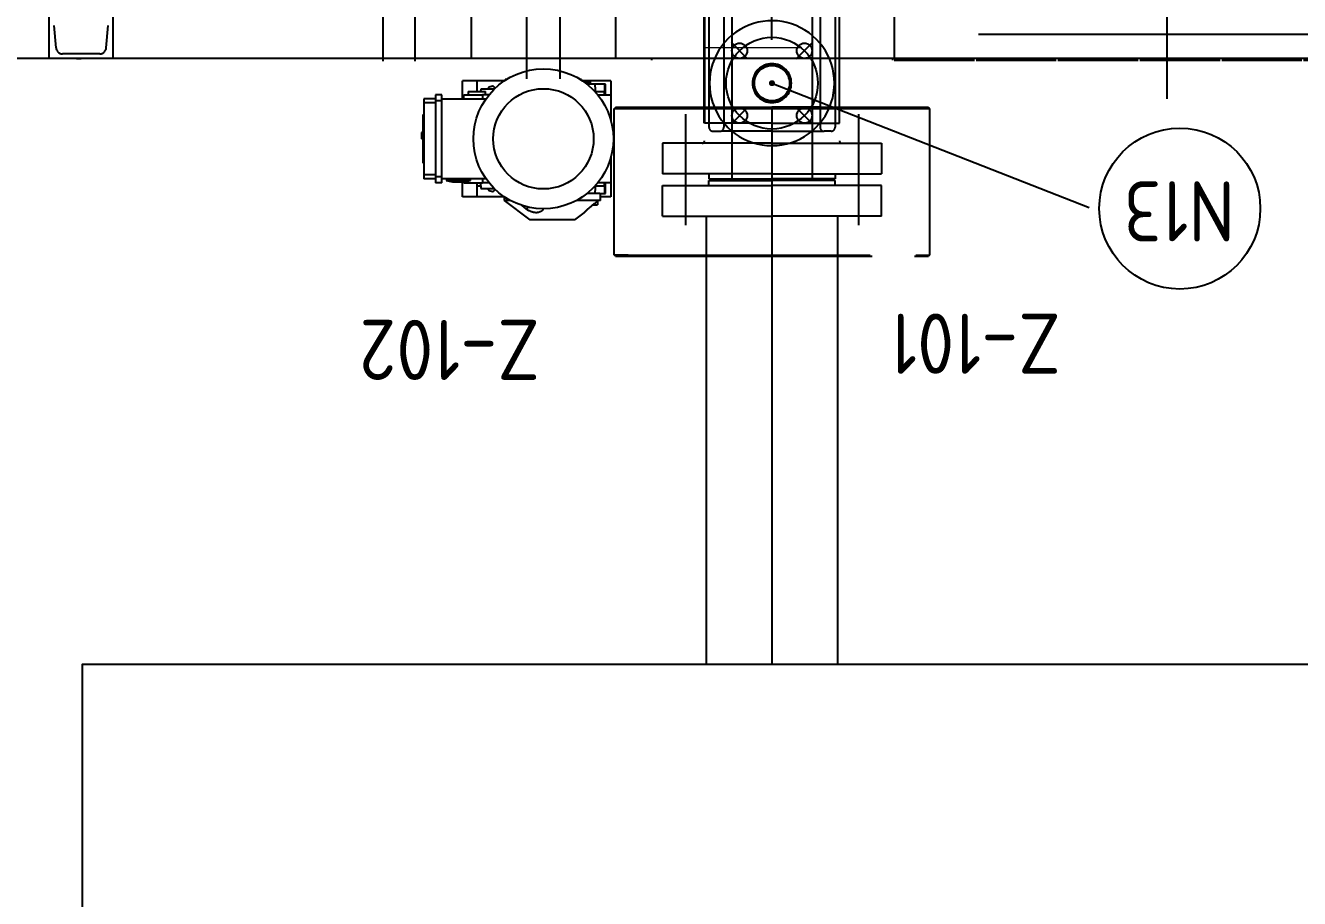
# Model space of a CAD drawing. Header units: millimetres. Extents: x -283029 to -254660, y -24907 to 10674.
# Drawn here: x -278817.2 to -278739.6, y -17864.9 to -17811.7 of the extents above; entities that cross this region are included whole.
import ezdxf

# ---------------------------------------------------------------- set-up
doc = ezdxf.new("R2010")
doc.units = ezdxf.units.MM
doc.header["$LTSCALE"] = 100
for name, pattern in [('AUSGEZOGEN', [1, 1, 0]), ('CENTER', [2, 1.25, -0.25, 0.25, -0.25]), ('DASHDOT', [10, 5, -2.5, 0, -2.5]), ('MITTELLINIE-KURZ', [11, 5, -2.5, 1, -2.5]), ('STRICH2PUNKT-MITT', [12.5, 5, -2.5, 0, -2.5, 0, -2.5]), ('STRICHLINIE-MITT', [7.5, 5, -2.5]), ('VERDECKT-LANG', [7.5, 5, -2.5])]:
    doc.linetypes.add(name, pattern=pattern)
doc.layers.add('AM_6', color=2, linetype='Continuous', lineweight=35)
for name, color, linetype in [('BEM', 1, 'AUSGEZOGEN'), ('KONTUR', 7, 'AUSGEZOGEN'), ('MIT-KURZ', 1, 'DASHDOT'), ('MIT-MED', 1, 'CENTER'), ('NORMAL', 7, 'AUSGEZOGEN'), ('NORMAL_NT', 7, 'AUSGEZOGEN'), ('NORMALHAUBE', 6, 'Continuous'), ('SF', 7, 'Continuous'), ('TEXT', 120, 'Continuous'), ('VERDECKT', 2, 'VERDECKT-LANG')]:
    doc.layers.add(name, color=color, linetype=linetype)
doc.styles.add('DIN', font='isocp.shx')

# ---------------------------------------------------------------- blocks, each defined once
blk = doc.blocks.new('Haube Spannende DS')
at = {"layer": 'NORMAL', "linetype": 'Continuous'}
blk.add_line((1040, 0), (1040, 950), dxfattribs=at)
at = {"layer": 'NORMAL_NT'}
for p, q in [((1040, 950), (0, 950)), ((1040, 952), (433, 952))]:
    blk.add_line(p, q, dxfattribs=at)
at = {"layer": 'VERDECKT'}
blk.add_line((435, 920), (1040, 920), dxfattribs=at)
blk = doc.blocks.new('Aufgabe DS')
at = {"color": 1, "linetype": 'MITTELLINIE-KURZ'}
for p, q in [((-30.3, 1010.9), (-50.5, 1031.1)), ((30.3, 1010.9), (50.5, 1031.1)), ((-30.3, 950.3), (-50.5, 930.1)), ((30.3, 950.3), (50.5, 930.1))]:
    blk.add_line(p, q, dxfattribs=at)
blk.add_circle((0, 980.6), 57.2, dxfattribs=at)
at = {"color": 7, "linetype": 'Continuous'}
for centre, radius in [((-40.4, 1021), 9.5), ((40.4, 1021), 9.5), ((0, 980.6), 22.2), ((-40.4, 940.2), 9.5), ((40.4, 940.2), 9.5)]:
    blk.add_circle(centre, radius, dxfattribs=at)
for radius, start, end in [(77.8, 18.084, 161.916), (24.2, 270, 90), (77.8, 341.916, 18.084), (77.8, 305.3261, 341.916)]:
    blk.add_arc((0, 980.6), radius, start, end, dxfattribs=at)
at = {"linetype": 'Continuous'}
blk.add_arc((0, 980.6), 77.8, 161.916, 305.3261, dxfattribs=at)
at = {"layer": 'AM_6'}
blk.add_line((84.1, 1030.6), (84.1, 0), dxfattribs=at)
at = {"layer": 'KONTUR', "color": 6, "linetype": 'STRICH2PUNKT-MITT'}
for p, q in [((-179.1, 1194.9), (-196.5, 1194.9)), ((-196.5, 1194.9), (-196.5, 1012.1)), ((-195, 1196.4), (-195, 1194.9)), ((-177.6, 1196.4), (-195, 1196.4)), ((195, 1196.4), (-124.7, 1196.4)), ((196.5, 1194.9), (-122.3, 1194.9)), ((177.6, 1196.4), (195, 1196.4)), ((179.1, 1194.9), (196.5, 1194.9)), ((195, 1196.4), (195, 1194.9)), ((196.5, 1194.9), (196.5, 1012.1)), ((196.5, 1012.1), (-196.5, 1012.1)), ((-195, 1010.6), (-195, 1012.1)), ((195, 1010.6), (-195, 1010.6)), ((-150, -1054.3), (-150, 1010.6)), ((150, -1054.3), (150, 1010.6)), ((195, 1010.6), (195, 1012.1))]:
    blk.add_line(p, q, dxfattribs=at)
at = {"layer": 'MIT-KURZ'}
for p, q in [((0, 1010.6), (0, 1241.4)), ((-108, 1019.1), (-108, 1157.7)), ((107.9, 1019.1), (107.9, 1157.7))]:
    blk.add_line(p, q, dxfattribs=at)
at = {"layer": 'MIT-MED'}
blk.add_line((0, 926.4), (0, -1050), dxfattribs=at)
at = {"layer": 'NORMAL'}
blk.add_arc((0, 980.6), 24.2, 90, 270, dxfattribs=at)
at = {"layer": 'VERDECKT'}
for p, q in [((-136.5, 1146.4), (0, 1146.4)), ((-136.5, 1146.4), (-136.5, 1108.3)), ((136.5, 1146.4), (0, 1146.4)), ((136.5, 1146.4), (136.5, 1108.3)), ((-136.5, 1108.3), (0, 1108.3)), ((-78.6, 1108.3), (-78.6, 1102)), ((-78.6, 1102), (0, 1102)), ((-78.6, 1100), (-50, 1100)), ((-78.6, 1093.7), (-78.6, 1100)), ((-50, 1100), (0, 1100)), ((-50, 1010.6), (-50, 1100)), ((136.5, 1108.3), (0, 1108.3)), ((78.6, 1102), (0, 1102)), ((50, 1100), (0, 1100)), ((78.6, 1100), (50, 1100)), ((50, 1010.6), (50, 1100)), ((78.6, 1108.3), (78.6, 1102)), ((78.6, 1093.7), (78.6, 1100)), ((0, 1093.7), (-136.5, 1093.7)), ((-136.5, 1055.6), (-136.5, 1093.7)), ((0, 1093.7), (136.5, 1093.7)), ((136.5, 1055.6), (136.5, 1093.7)), ((0, 1055.6), (-136.5, 1055.6)), ((0, 1055.6), (136.5, 1055.6)), ((-78.6, 1030.6), (-78.6, 1035.6)), ((-73.6, 1040.6), (-65, 1040.6)), ((0, 1040.6), (-63, 1040.6)), ((-60, 0), (-60, 1035.6)), ((0, 1040.6), (63, 1040.6)), ((60, 0), (60, 1035.6)), ((73.5, 1040.6), (65, 1040.6)), ((78.5, 1030.6), (78.5, 1035.6)), ((0, 1030.6), (-84.2, 1030.6)), ((-84.2, 1030.6), (-84.2, 0)), ((-78.6, 0), (-78.6, 1030.6)), ((0, 1030.6), (84.1, 1030.6)), ((78.5, 0), (78.5, 1030.6)), ((-60, 1010.6), (0, 1010.6)), ((-50, 0), (-50, 1010.6)), ((60, 1010.6), (0, 1010.6)), ((50, 0), (50, 1010.6))]:
    blk.add_line(p, q, dxfattribs=at)
for centre, radius, start, end in [((-87.2, 1052.6), 3, 0, 90), ((87.1, 1052.6), 3, 90, 180), ((-73.6, 1035.6), 5, 90, 180), ((-65, 1035.6), 5, 0, 90), ((65, 1035.6), 5, 90, 180), ((73.5, 1035.6), 5, 0, 90), ((0, 980.6), 24.2, 90, 270), ((0, 980.6), 22.2, 90, 270), ((0, 980.6), 24.2, 270, 90), ((0, 980.6), 22.2, 270, 90)]:
    blk.add_arc(centre, radius, start, end, dxfattribs=at)
blk = doc.blocks.new('BLOCK9_11_47_25_5_2007_88')
at = {"color": 7, "linetype": 'Continuous'}
for p, q in [((-4.5, 73), (13, 73)), ((-4.5, 73), (-4.5, 37.4)), ((0, 66.5), (0, 65.7)), ((13, 66.5), (0, 66.5)), ((13, 65.7), (0, 65.7)), ((0, 65.7), (0, 53.3)), ((9, 54), (9, 65)), ((13, 65), (9, 65)), ((13, 56.8), (13, 73)), ((13, 73), (44.7, 73)), ((22.8, 63.6), (22.7, 63.5)), ((22.7, 63.5), (22.7, 63.5)), ((22.7, 63.5), (22.7, 63.5)), ((22.7, 63.5), (22.7, 63.5)), ((22.9, 63.6), (22.8, 63.6)), ((22.8, 63.6), (22.8, 63.6)), ((22.8, 63.6), (22.8, 63.6)), ((22.8, 63.6), (22.8, 63.6)), ((23, 63.7), (22.9, 63.7)), ((22.9, 63.7), (22.9, 63.7)), ((22.9, 63.7), (22.9, 63.7)), ((22.9, 63.7), (22.9, 63.6)), ((23.1, 63.8), (23, 63.7)), ((23, 63.7), (23, 63.7)), ((23, 63.7), (23, 63.7)), ((23, 63.7), (23, 63.7)), ((23.2, 63.8), (23.1, 63.8)), ((23.1, 63.8), (23.1, 63.8)), ((23.1, 63.8), (23.1, 63.8)), ((23.1, 63.8), (23.1, 63.8)), ((23.3, 63.9), (23.2, 63.9)), ((23.2, 63.9), (23.2, 63.8)), ((23.2, 63.8), (23.2, 63.8)), ((23.2, 63.8), (23.2, 63.8)), ((23.4, 63.9), (23.3, 63.9)), ((23.3, 63.9), (23.3, 63.9)), ((23.3, 63.9), (23.3, 63.9)), ((23.4, 63.9), (23.4, 63.9)), ((23.4, 63.9), (23.4, 63.9)), ((23.4, 63.9), (23.4, 63.9)), ((91.3, 73), (123, 73)), ((112.7, 63.9), (112.6, 63.9)), ((112.6, 63.9), (112.6, 63.9)), ((112.6, 63.9), (112.6, 63.9)), ((112.6, 63.9), (112.6, 63.9)), ((112.8, 63.9), (112.7, 63.9)), ((112.7, 63.9), (112.7, 63.9)), ((112.7, 63.9), (112.7, 63.9)), ((112.8, 63.8), (112.8, 63.9)), ((112.9, 63.8), (112.8, 63.8)), ((112.8, 63.8), (112.8, 63.8)), ((112.8, 63.8), (112.8, 63.8)), ((113, 63.7), (112.9, 63.8)), ((112.9, 63.8), (112.9, 63.8)), ((112.9, 63.8), (112.9, 63.8)), ((112.9, 63.8), (112.9, 63.8)), ((113.1, 63.7), (113, 63.7)), ((113, 63.7), (113, 63.7)), ((113, 63.7), (113, 63.7)), ((113, 63.7), (113, 63.7)), ((113.1, 63.6), (113.1, 63.7)), ((113.1, 63.7), (113.1, 63.7)), ((113.1, 63.7), (113.1, 63.7)), ((113.2, 63.6), (113.1, 63.6)), ((113.3, 63.5), (113.2, 63.6)), ((113.2, 63.6), (113.2, 63.6)), ((113.2, 63.6), (113.2, 63.6)), ((113.2, 63.6), (113.2, 63.6)), ((113.3, 63.5), (113.3, 63.5)), ((113.3, 63.5), (113.3, 63.5)), ((113.3, 63.5), (113.3, 63.5)), ((123, 73), (123, 56.8)), ((123, 73), (140.5, 73)), ((136, 66.5), (123, 66.5)), ((136, 65.7), (123, 65.7)), ((127, 65), (123, 65)), ((127, 65), (127, 54)), ((136, 65.7), (136, 66.5)), ((136, 59.2), (136, 65.7)), ((140.5, 73), (140.5, 60)), ((0.3, 53.4), (0, 53.3)), ((0, 53.3), (0, 43.7)), ((0.5, 53.4), (0.3, 53.4)), ((0.8, 53.4), (0.5, 53.4)), ((1, 53.4), (0.8, 53.4)), ((1.3, 53.4), (1, 53.4)), ((1.5, 53.5), (1.3, 53.4)), ((1.8, 53.5), (1.5, 53.5)), ((2, 53.5), (1.8, 53.5)), ((2.3, 53.5), (2, 53.5)), ((2.6, 53.6), (2.3, 53.5)), ((2.8, 53.6), (2.6, 53.6)), ((3.1, 53.6), (2.8, 53.6)), ((3.3, 53.6), (3.1, 53.6)), ((3.6, 53.7), (3.3, 53.6)), ((3.8, 53.7), (3.6, 53.7)), ((4.1, 53.7), (3.8, 53.7)), ((4.4, 53.7), (4.1, 53.7)), ((4.6, 53.7), (4.4, 53.7)), ((4.9, 53.8), (4.6, 53.7)), ((5.1, 53.8), (4.9, 53.8)), ((5.4, 53.8), (5.1, 53.8)), ((5.6, 53.8), (5.4, 53.8)), ((5.9, 53.9), (5.6, 53.8)), ((6.2, 53.9), (5.9, 53.9)), ((6.4, 53.9), (6.2, 53.9)), ((6.7, 53.9), (6.4, 53.9)), ((6.9, 53.9), (6.7, 53.9)), ((7.2, 54), (6.9, 53.9)), ((7.4, 54), (7.2, 54)), ((7.7, 54), (7.4, 54)), ((8, 54), (7.7, 54)), ((8.2, 54.1), (8, 54)), ((8.5, 54.1), (8.2, 54.1)), ((8.7, 54.1), (8.5, 54.1)), ((9, 54.1), (8.7, 54.1)), ((9, 53.2), (9, 54)), ((22.7, 63.5), (22.6, 63.5)), ((22.6, 63.5), (22.6, 63.4)), ((22.6, 63.4), (22.6, 63.4)), ((22.6, 63.4), (22.6, 63.4)), ((22.6, 63.4), (22.6, 63.4)), ((113.4, 63.5), (113.3, 63.5)), ((113.4, 63.4), (113.4, 63.5)), ((113.4, 63.4), (113.4, 63.4)), ((113.4, 63.4), (113.4, 63.4)), ((113.4, 63.4), (113.4, 63.4)), ((127.3, 54.1), (127, 54.1)), ((127, 54), (127, 53.2)), ((127.5, 54.1), (127.3, 54.1)), ((127.8, 54.1), (127.5, 54.1)), ((128, 54), (127.8, 54.1)), ((128.3, 54), (128, 54)), ((128.6, 54), (128.3, 54)), ((128.8, 54), (128.6, 54)), ((129.1, 53.9), (128.8, 54)), ((129.3, 53.9), (129.1, 53.9)), ((129.6, 53.9), (129.3, 53.9)), ((129.8, 53.9), (129.6, 53.9)), ((130.1, 53.9), (129.8, 53.9)), ((130.4, 53.8), (130.1, 53.9)), ((130.6, 53.8), (130.4, 53.8)), ((130.9, 53.8), (130.6, 53.8)), ((131.1, 53.8), (130.9, 53.8)), ((131.4, 53.7), (131.1, 53.8)), ((131.6, 53.7), (131.4, 53.7)), ((131.9, 53.7), (131.6, 53.7)), ((132.2, 53.7), (131.9, 53.7)), ((132.4, 53.7), (132.2, 53.7)), ((132.7, 53.6), (132.4, 53.7)), ((132.9, 53.6), (132.7, 53.6)), ((133.2, 53.6), (132.9, 53.6)), ((133.4, 53.6), (133.2, 53.6)), ((133.7, 53.5), (133.4, 53.6)), ((134, 53.5), (133.7, 53.5)), ((134.2, 53.5), (134, 53.5)), ((134.5, 53.5), (134.2, 53.5)), ((134.7, 53.4), (134.5, 53.5)), ((135, 53.4), (134.7, 53.4)), ((135.2, 53.4), (135, 53.4)), ((135.5, 53.4), (135.2, 53.4)), ((135.7, 53.4), (135.5, 53.4)), ((136, 53.3), (135.7, 53.4)), ((145, 60), (136, 60)), ((136, 59.2), (136, 43.6)), ((136, 52.5), (136, 52.5)), ((145, 60), (145, 56.8)), ((145.4, 56.4), (145, 56.8)), ((145, 56.8), (145, 56.8)), ((145, 56.8), (145, 56.8)), ((145, 56.8), (145, 56.8)), ((145, 56.8), (145, 56.8)), ((145, 56.8), (145, 56.8)), ((145, 56.8), (145, 56.8)), ((145, 56.8), (145.1, 56.8)), ((145, 56.8), (145, 30)), ((145.1, 56.8), (145.1, 56.7)), ((145.1, 56.7), (145.1, 56.7)), ((145.1, 56.7), (145.1, 56.7)), ((145.1, 56.7), (145.1, 56.7)), ((145.1, 56.7), (145.1, 56.7)), ((145.1, 56.7), (145.1, 56.7)), ((145.1, 56.7), (145.1, 56.7)), ((145.1, 56.7), (145.1, 56.7)), ((145.1, 56.7), (145.1, 56.7)), ((145.1, 56.7), (145.1, 56.7)), ((145.1, 56.7), (145.1, 56.6)), ((145.1, 56.6), (145.2, 56.6)), ((145.2, 56.6), (145.2, 56.6)), ((145.2, 56.6), (145.2, 56.6)), ((145.2, 56.6), (145.2, 56.6)), ((145.2, 56.6), (145.2, 56.6)), ((145.2, 56.6), (145.2, 56.6)), ((145.2, 56.6), (145.2, 56.6)), ((145.2, 56.6), (145.2, 56.6)), ((145.2, 56.6), (145.2, 56.6)), ((145.2, 56.6), (145.2, 56.6)), ((145.2, 56.6), (145.2, 56.5)), ((145.2, 56.5), (145.2, 56.5)), ((145.2, 56.5), (145.2, 56.5)), ((145.2, 56.5), (145.3, 56.5)), ((145.3, 56.5), (150.3, 56.5)), ((145.3, 56.5), (145.3, 56.5)), ((145.3, 56.5), (145.3, 56.5)), ((145.3, 56.5), (145.3, 56.5)), ((145.8, 55.9), (145.4, 56.4)), ((146.2, 55.4), (145.8, 55.9)), ((146.6, 55), (146.2, 55.4)), ((146.9, 54.5), (146.6, 55)), ((147.3, 54.1), (146.9, 54.5)), ((147.7, 53.7), (147.3, 54.1)), ((148, 53.2), (147.7, 53.7)), ((148.4, 52.8), (148, 53.2)), ((148.8, 52.4), (148.4, 52.8)), ((149.1, 52), (148.8, 52.4)), ((149.5, 51.5), (149.1, 52)), ((149.8, 51.1), (149.5, 51.5)), ((150.2, 50.7), (149.8, 51.1)), ((150.5, 50.3), (150.2, 50.7)), ((150.3, 50.5), (150.3, 56.5)), ((150.3, 50.6), (150.5, 50.3)), ((150.8, 49.9), (150.5, 50.3)), ((150.5, 50.3), (150.7, 50.1)), ((150.7, 50.1), (150.9, 49.9)), ((151.2, 49.5), (150.8, 49.9)), ((150.9, 49.9), (151.1, 49.6)), ((151.1, 49.6), (151.3, 49.4)), ((151.5, 49.1), (151.2, 49.5)), ((151.3, 49.4), (151.5, 49.2)), ((151.5, 49.2), (151.7, 48.9)), ((151.8, 48.7), (151.5, 49.1)), ((151.7, 48.9), (151.9, 48.7)), ((152.2, 48.4), (151.8, 48.7)), ((151.9, 48.7), (152.1, 48.5)), ((152.1, 48.5), (152.2, 48.3)), ((152.5, 48), (152.2, 48.4)), ((152.2, 48.3), (152.4, 48)), ((152.4, 48), (152.6, 47.8)), ((152.8, 47.6), (152.5, 48)), ((152.6, 47.8), (152.8, 47.6)), ((-6.8, 33.8), (-6.9, 33.8)), ((-6.9, 33.8), (-6.9, 33.7)), ((-6.9, 33.7), (-6.9, 33.7)), ((-6.9, 33.7), (-6.9, 33.7)), ((-6.9, 33.7), (-6.9, 33.6)), ((-6.9, 33.6), (-6.9, 33.6)), ((-6.9, 33.6), (-6.9, 33.6)), ((-6.9, 33.6), (-6.9, 33.6)), ((-6.7, 34), (-6.8, 33.9)), ((-6.8, 33.9), (-6.8, 33.9)), ((-6.8, 33.9), (-6.8, 33.9)), ((-6.8, 33.9), (-6.8, 33.9)), ((-6.8, 33.9), (-6.8, 33.8)), ((-6.8, 33.8), (-6.8, 33.8)), ((-6.8, 33.8), (-6.8, 33.8)), ((-6.6, 34.1), (-6.7, 34.1)), ((-6.7, 34.1), (-6.7, 34.1)), ((-6.7, 34.1), (-6.7, 34.1)), ((-6.7, 34.1), (-6.7, 34)), ((-6.7, 34), (-6.7, 34)), ((-6.7, 34), (-6.7, 34)), ((-6.7, 34), (-6.7, 34)), ((-6.5, 34.3), (-6.6, 34.2)), ((-6.6, 34.2), (-6.6, 34.2)), ((-6.6, 34.2), (-6.6, 34.2)), ((-6.6, 34.2), (-6.6, 34.2)), ((-6.6, 34.2), (-6.6, 34.1)), ((-6.4, 34.4), (-6.5, 34.4)), ((-6.5, 34.4), (-6.5, 34.3)), ((-6.5, 34.3), (-6.5, 34.3)), ((-6.5, 34.3), (-6.5, 34.3)), ((-6.5, 34.3), (-6.5, 34.3)), ((-6.4, 34.4), (-6.4, 34.4)), ((-6.4, 34.4), (-6.4, 34.4)), ((-6.4, 34.4), (-6.4, 34.4)), ((-6, 36.5), (-5.1, 36.5)), ((-6, 36.5), (-6, 35.1)), ((-3, 39.6), (-3, 47.5)), ((0, 47.5), (-3, 47.5)), ((141.1, 36.5), (142, 36.5)), ((142, 36.5), (142, 35.1)), ((142.5, 34.4), (142.4, 34.4)), ((142.4, 34.4), (142.4, 34.4)), ((142.4, 34.4), (142.4, 34.4)), ((142.4, 34.4), (142.4, 34.4)), ((142.5, 34.3), (142.5, 34.4)), ((142.6, 34.2), (142.5, 34.3)), ((142.5, 34.3), (142.5, 34.3)), ((142.5, 34.3), (142.5, 34.3)), ((142.5, 34.3), (142.5, 34.3)), ((142.6, 34.1), (142.6, 34.2)), ((142.6, 34.2), (142.6, 34.2)), ((142.6, 34.2), (142.6, 34.2)), ((142.6, 34.2), (142.6, 34.2)), ((142.7, 34.1), (142.6, 34.1)), ((142.7, 34), (142.7, 34.1)), ((142.7, 34.1), (142.7, 34.1)), ((142.7, 34.1), (142.7, 34.1)), ((142.8, 33.9), (142.7, 34)), ((142.7, 34), (142.7, 34)), ((142.7, 34), (142.7, 34)), ((142.7, 34), (142.7, 34)), ((142.8, 33.8), (142.8, 33.9)), ((142.8, 33.9), (142.8, 33.9)), ((142.8, 33.9), (142.8, 33.9)), ((142.8, 33.9), (142.8, 33.9)), ((142.9, 33.8), (142.8, 33.8)), ((142.8, 33.8), (142.8, 33.8)), ((142.8, 33.8), (142.8, 33.8)), ((142.9, 33.7), (142.9, 33.8)), ((142.9, 33.6), (142.9, 33.7)), ((142.9, 33.7), (142.9, 33.7)), ((142.9, 33.7), (142.9, 33.7)), ((142.9, 33.6), (142.9, 33.6)), ((142.9, 33.6), (142.9, 33.6)), ((142.9, 33.6), (142.9, 33.6)), ((153.1, 47.2), (152.8, 47.6)), ((152.8, 47.6), (153, 47.4)), ((153, 47.4), (153.2, 47.1)), ((153.4, 46.9), (153.1, 47.2)), ((153.2, 47.1), (153.4, 46.9)), ((153.7, 46.5), (153.4, 46.9)), ((153.4, 46.9), (153.5, 46.7)), ((153.5, 46.7), (153.7, 46.5)), ((154, 46.1), (153.7, 46.5)), ((153.7, 46.5), (153.9, 46.3)), ((153.9, 46.3), (154.1, 46.1)), ((154.3, 45.8), (154, 46.1)), ((154.1, 46.1), (154.3, 45.9)), ((154.3, 45.9), (154.4, 45.6)), ((154.6, 45.4), (154.3, 45.8)), ((154.4, 45.6), (154.6, 45.4)), ((154.9, 45.1), (154.6, 45.4)), ((154.6, 45.4), (154.8, 45.2)), ((154.8, 45.2), (155, 45)), ((155.2, 44.7), (154.9, 45.1)), ((155, 45), (155.1, 44.8)), ((155.1, 44.8), (155.3, 44.6)), ((155.5, 44.4), (155.2, 44.7)), ((155.3, 44.6), (155.5, 44.4)), ((155.8, 44), (155.5, 44.4)), ((155.5, 44.4), (155.7, 44.2)), ((155.7, 44.2), (155.8, 44)), ((156.1, 43.7), (155.8, 44)), ((155.8, 44), (156, 43.8)), ((156, 43.8), (156.2, 43.6)), ((156.4, 43.3), (156.1, 43.7)), ((156.2, 43.6), (156.3, 43.4)), ((156.3, 43.4), (156.5, 43.2)), ((156.7, 43), (156.4, 43.3)), ((156.5, 43.2), (156.7, 43)), ((156.8, 42.8), (156.7, 43)), ((156.7, 43), (156.8, 42.8)), ((157, 42.7), (156.8, 42.8)), ((156.8, 42.8), (157, 42.7)), ((157.1, 42.5), (157, 42.7)), ((157, 42.7), (157.1, 42.5)), ((157.3, 42.4), (157.1, 42.5)), ((157.1, 42.5), (157.3, 42.4)), ((157.5, 42.2), (157.3, 42.4)), ((157.3, 42.4), (157.5, 42.2)), ((157.6, 42.1), (157.5, 42.2)), ((157.5, 42.2), (157.6, 42.1)), ((157.8, 42), (157.6, 42.1)), ((157.6, 42.1), (157.8, 42)), ((157.9, 41.8), (157.8, 42)), ((157.8, 42), (157.9, 41.8)), ((158.1, 41.7), (157.9, 41.8)), ((157.9, 41.8), (158.1, 41.7)), ((158.2, 41.6), (158.1, 41.7)), ((158.1, 41.7), (158.2, 41.6)), ((158.3, 41.4), (158.2, 41.6)), ((158.2, 41.6), (158.3, 41.4)), ((158.5, 41.3), (158.3, 41.4)), ((158.3, 41.4), (158.5, 41.3)), ((158.6, 41.2), (158.5, 41.3)), ((158.5, 41.3), (158.6, 41.2)), ((158.7, 41.1), (158.6, 41.2)), ((158.6, 41.2), (158.7, 41.1)), ((158.8, 41), (158.7, 41.1)), ((158.7, 41.1), (158.8, 41)), ((159, 40.9), (158.8, 41)), ((158.8, 41), (159, 40.9)), ((159.1, 40.8), (159, 40.9)), ((159, 40.9), (159.1, 40.8)), ((159.2, 40.7), (159.1, 40.8)), ((159.1, 40.8), (159.2, 40.7)), ((159.3, 40.6), (159.2, 40.7)), ((159.2, 40.7), (159.3, 40.6)), ((159.4, 40.5), (159.3, 40.6)), ((159.3, 40.6), (159.4, 40.5)), ((159.5, 40.4), (159.4, 40.5)), ((159.4, 40.5), (159.5, 40.4)), ((159.6, 40.3), (159.5, 40.4)), ((159.5, 40.4), (159.6, 40.3)), ((159.7, 40.2), (159.6, 40.3)), ((159.6, 40.3), (159.6, 40.3)), ((159.6, 40.3), (159.6, 40.3)), ((159.6, 40.3), (159.7, 40.2)), ((159.8, 40.2), (159.7, 40.2)), ((159.7, 40.2), (159.8, 40.2)), ((159.8, 40.1), (159.8, 40.2)), ((159.8, 40.2), (159.8, 40.1)), ((159.9, 40.1), (159.8, 40.1)), ((159.8, 40.1), (159.9, 40.1)), ((159.9, 40), (159.9, 40.1)), ((159.9, 40.1), (159.9, 40)), ((160, 40), (159.9, 40)), ((159.9, 40), (160, 40)), ((160, 39.9), (160, 40)), ((160, 40), (160, 39.9)), ((160.1, 39.9), (160, 39.9)), ((160, 39.9), (160, 39.9)), ((160, 39.9), (160, 39.9)), ((160, 39.9), (160.1, 39.9)), ((160.1, 39.9), (160.1, 39.9)), ((160.1, 39.9), (160.1, 39.9)), ((160.1, 39.9), (160.1, 39.9)), ((160.1, 39.9), (160.1, 39.9)), ((160.1, 39.9), (160.1, 39.9)), ((160.1, 39.9), (160.1, 39.9)), ((169, 28), (160.1, 39.9)), ((169, 28), (169, -28)), ((155.2, -11.7), (155.2, -11.7)), ((155.2, -11.7), (155.3, -11.7)), ((155.3, -11.7), (155.3, -11.7)), ((155.3, -11.7), (155.4, -11.7)), ((155.4, -11.7), (155.4, -11.7)), ((155.4, -11.7), (155.4, -11.7)), ((155.4, -11.7), (155.5, -11.7)), ((155.5, -11.7), (155.5, -11.7)), ((155.5, -11.7), (155.6, -11.7)), ((155.6, -11.7), (155.6, -11.7)), ((155.6, -11.7), (155.7, -11.7)), ((155.7, -11.7), (155.7, -11.7)), ((155.7, -11.7), (155.7, -11.7)), ((155.7, -11.7), (155.8, -11.7)), ((155.8, -11.7), (155.8, -11.7)), ((155.8, -11.7), (155.9, -11.7)), ((155.9, -11.7), (155.9, -11.7)), ((155.9, -11.7), (156, -11.7)), ((156, -11.7), (156, -11.7)), ((156, -11.7), (156, -11.7)), ((156, -11.7), (156.1, -11.7)), ((156.1, -11.7), (156.1, -11.7)), ((156.1, -11.7), (156.2, -11.7)), ((156.2, -11.7), (156.2, -11.7)), ((156.2, -11.7), (156.2, -11.7)), ((156.2, -11.7), (156.3, -11.7)), ((156.3, -11.7), (156.3, -11.7)), ((156.3, -11.7), (156.4, -11.7)), ((156.4, -11.7), (156.4, -11.7)), ((156.4, -11.7), (156.5, -11.7)), ((156.5, -11.7), (156.5, -11.7)), ((156.5, -11.7), (156.5, -11.7)), ((156.5, -11.7), (156.6, -11.7)), ((156.6, -11.7), (156.6, -11.7)), ((156.6, -11.7), (156.7, -11.7)), ((156.7, -11.7), (157, -12)), ((157, -12), (157.3, -12.3)), ((157.3, -12.3), (157.6, -12.7)), ((157.6, -12.7), (157.9, -13.1)), ((157.9, -13.1), (158.2, -13.5)), ((158.2, -13.5), (158.5, -13.9)), ((158.5, -13.9), (158.7, -14.3)), ((158.7, -14.3), (159, -14.8)), ((159, -14.8), (159.2, -15.3)), ((159.2, -15.3), (159.4, -15.8)), ((159.4, -15.8), (159.6, -16.3)), ((145, -60), (169, -28)), ((152.8, -31.3), (156.7, -31.3)), ((156.3, -31.7), (156.2, -31.8)), ((156.5, -31.5), (156.3, -31.7)), ((156.7, -31.3), (156.5, -31.5)), ((157, -30.7), (156.7, -31.3)), ((157.3, -30), (157, -30.7)), ((157.6, -29.4), (157.3, -30)), ((157.9, -28.7), (157.6, -29.4)), ((158.2, -28.1), (157.9, -28.7)), ((158.5, -27.4), (158.2, -28.1)), ((158.7, -26.8), (158.5, -27.4)), ((159, -26.1), (158.7, -26.8)), ((159.2, -25.4), (159, -26.1)), ((159.4, -24.7), (159.2, -25.4)), ((159.6, -24.1), (159.4, -24.7)), ((159.6, -16.3), (159.7, -16.8)), ((159.7, -23.4), (159.6, -24.1)), ((159.7, -16.8), (159.8, -17.3)), ((159.8, -22.7), (159.7, -23.4)), ((159.8, -17.3), (159.9, -17.9)), ((159.9, -22.1), (159.8, -22.7)), ((159.9, -17.9), (160, -18.5)), ((160, -21.5), (159.9, -22.1)), ((160, -18.5), (160.1, -19.1)), ((160.1, -20.8), (160, -21.5)), ((160.1, -19.1), (160.1, -19.6)), ((160.1, -19.6), (160.1, -20.2)), ((160.1, -20.2), (160.1, -20.8)), ((151, -38), (150.8, -38.2)), ((151.2, -37.8), (151, -38)), ((151.4, -37.6), (151.2, -37.8)), ((151.5, -37.4), (151.4, -37.6)), ((151.7, -37.2), (151.5, -37.4)), ((151.9, -37), (151.7, -37.2)), ((152.1, -36.8), (151.9, -37)), ((152.2, -36.5), (152.1, -36.8)), ((152.4, -36.3), (152.2, -36.5)), ((152.6, -36.1), (152.4, -36.3)), ((152.8, -35.9), (152.6, -36.1)), ((152.9, -35.7), (152.8, -35.9)), ((153.1, -35.5), (152.9, -35.7)), ((153.3, -35.3), (153.1, -35.5)), ((153.5, -35.1), (153.3, -35.3)), ((153.6, -34.9), (153.5, -35.1)), ((153.8, -34.7), (153.6, -34.9)), ((154, -34.5), (153.8, -34.7)), ((154.1, -34.3), (154, -34.5)), ((154.3, -34.1), (154.1, -34.3)), ((154.4, -33.9), (154.3, -34.1)), ((154.6, -33.7), (154.4, -33.9)), ((154.8, -33.5), (154.6, -33.7)), ((154.9, -33.3), (154.8, -33.5)), ((155.1, -33.2), (154.9, -33.3)), ((155.3, -33), (155.1, -33.2)), ((155.4, -32.8), (155.3, -33)), ((155.6, -32.6), (155.4, -32.8)), ((155.7, -32.4), (155.6, -32.6)), ((155.9, -32.2), (155.7, -32.4)), ((156, -32), (155.9, -32.2)), ((156.2, -31.8), (156, -32)), ((-6.9, -55.6), (-6.9, -55.6)), ((-6.9, -55.6), (-6.9, -55.6)), ((-6.9, -55.6), (-6.9, -55.6)), ((-6.9, -55.6), (-6.9, -55.7)), ((-6.9, -55.7), (-6.9, -55.7)), ((-6.9, -55.7), (-6.9, -55.7)), ((-6.9, -55.7), (-6.9, -55.8)), ((-6.9, -55.8), (-6.8, -55.8)), ((-6.8, -55.8), (-6.8, -55.8)), ((-6.8, -55.8), (-6.8, -55.8)), ((-6.8, -55.8), (-6.8, -55.9)), ((-6.8, -55.9), (-6.8, -55.9)), ((-6.8, -55.9), (-6.8, -55.9)), ((-6.8, -55.9), (-6.8, -55.9)), ((-6.8, -55.9), (-6.7, -56)), ((-6.7, -56), (-6.7, -56)), ((-6.7, -56), (-6.7, -56)), ((-6.7, -56), (-6.7, -56)), ((-6.7, -56), (-6.7, -56.1)), ((-6.7, -56.1), (-6.7, -56.1)), ((-6.7, -56.1), (-6.7, -56.1)), ((-6.7, -56.1), (-6.6, -56.1)), ((-6.6, -56.1), (-6.6, -56.2)), ((-6.6, -56.2), (-6.6, -56.2)), ((-6.6, -56.2), (-6.6, -56.2)), ((-6.6, -56.2), (-6.6, -56.2)), ((-6.6, -56.2), (-6.5, -56.3)), ((-6.5, -56.3), (-6.5, -56.3)), ((-6.5, -56.3), (-6.5, -56.3)), ((-6.5, -56.3), (-6.5, -56.3)), ((-6.5, -56.3), (-6.5, -56.4)), ((-6.5, -56.4), (-6.4, -56.4)), ((-6.4, -56.4), (-6.4, -56.4)), ((-6.4, -56.4), (-6.4, -56.4)), ((-6.4, -56.4), (-6.4, -56.4)), ((-6, -57.1), (-6, -58.5)), ((-5.1, -58.5), (-6, -58.5)), ((-4.5, -59.4), (-4.5, -94)), ((140.1, -60), (145, -60)), ((140.5, -60), (140.5, -94)), ((142, -58.5), (141.1, -58.5)), ((142, -57.1), (142, -58.5)), ((142.4, -56.4), (142.4, -56.4)), ((142.4, -56.4), (142.4, -56.4)), ((142.4, -56.4), (142.4, -56.4)), ((142.4, -56.4), (142.5, -56.4)), ((142.5, -56.3), (142.6, -56.2)), ((142.5, -56.4), (142.5, -56.3)), ((142.5, -56.3), (142.5, -56.3)), ((142.5, -56.3), (142.5, -56.3)), ((142.5, -56.3), (142.5, -56.3)), ((142.6, -56.2), (142.6, -56.1)), ((142.6, -56.1), (142.7, -56.1)), ((142.6, -56.2), (142.6, -56.2)), ((142.6, -56.2), (142.6, -56.2)), ((142.6, -56.2), (142.6, -56.2)), ((142.7, -56), (142.8, -55.9)), ((142.7, -56.1), (142.7, -56)), ((142.7, -56), (142.7, -56)), ((142.7, -56), (142.7, -56)), ((142.7, -56), (142.7, -56)), ((142.7, -56.1), (142.7, -56.1)), ((142.7, -56.1), (142.7, -56.1)), ((142.8, -55.9), (142.8, -55.8)), ((142.8, -55.8), (142.8, -55.8)), ((142.8, -55.8), (142.8, -55.8)), ((142.8, -55.8), (142.9, -55.8)), ((142.8, -55.9), (142.8, -55.9)), ((142.8, -55.9), (142.8, -55.9)), ((142.8, -55.9), (142.8, -55.9)), ((142.9, -55.7), (142.9, -55.6)), ((142.9, -55.6), (142.9, -55.6)), ((142.9, -55.6), (142.9, -55.6)), ((142.9, -55.6), (142.9, -55.6)), ((142.9, -55.8), (142.9, -55.7)), ((142.9, -55.7), (142.9, -55.7)), ((142.9, -55.7), (142.9, -55.7)), ((145, -51.9), (145, -60)), ((6, -72.3), (6, -89)), ((13, -78.6), (13, -87)), ((123, -78.6), (123, -87)), ((130, -89), (130, -72.3)), ((-4.5, -94), (9, -94)), ((-4.5, -94), (-4.5, -112)), ((6, -89), (9, -89.3)), ((9, -94), (9, -83)), ((13, -83), (9, -83)), ((9, -105), (9, -94)), ((13, -87), (18, -87)), ((13, -110), (13, -87)), ((18, -137.5), (18, -82.4)), ((22.6, -85.4), (22.6, -85.4)), ((22.6, -85.4), (22.6, -85.4)), ((22.6, -85.4), (22.6, -85.4)), ((22.6, -85.4), (22.6, -85.5)), ((22.6, -85.5), (22.7, -85.5)), ((22.7, -85.5), (22.7, -85.5)), ((22.7, -85.5), (22.7, -85.5)), ((22.7, -85.5), (22.7, -85.5)), ((22.7, -85.5), (22.8, -85.6)), ((22.8, -85.6), (22.8, -85.6)), ((22.8, -85.6), (22.8, -85.6)), ((22.8, -85.6), (22.8, -85.6)), ((22.8, -85.6), (22.9, -85.6)), ((22.9, -85.6), (22.9, -85.7)), ((22.9, -85.7), (22.9, -85.7)), ((22.9, -85.7), (22.9, -85.7)), ((22.9, -85.7), (23, -85.7)), ((23, -85.7), (23, -85.7)), ((23, -85.7), (23, -85.7)), ((23, -85.7), (23, -85.7)), ((23, -85.7), (23.1, -85.8)), ((23.1, -85.8), (23.1, -85.8)), ((23.1, -85.8), (23.1, -85.8)), ((23.1, -85.8), (23.1, -85.8)), ((23.1, -85.8), (23.2, -85.8)), ((23.2, -85.8), (23.2, -85.8)), ((23.2, -85.8), (23.2, -85.8)), ((23.2, -85.8), (23.2, -85.9)), ((23.2, -85.9), (23.3, -85.9)), ((23.3, -85.9), (23.3, -85.9)), ((23.3, -85.9), (23.3, -85.9)), ((23.3, -85.9), (23.4, -85.9)), ((23.4, -85.9), (23.4, -85.9)), ((23.4, -85.9), (23.4, -85.9)), ((23.4, -85.9), (23.4, -85.9)), ((112.6, -85.9), (112.6, -85.9)), ((112.6, -85.9), (112.6, -85.9)), ((112.6, -85.9), (112.6, -85.9)), ((112.6, -85.9), (112.7, -85.9)), ((112.7, -85.9), (112.7, -85.9)), ((112.7, -85.9), (112.7, -85.9)), ((112.7, -85.9), (112.8, -85.9)), ((112.8, -85.9), (112.8, -85.8)), ((112.8, -85.8), (112.8, -85.8)), ((112.8, -85.8), (112.8, -85.8)), ((112.8, -85.8), (112.9, -85.8)), ((112.9, -85.8), (113, -85.7)), ((112.9, -85.8), (112.9, -85.8)), ((112.9, -85.8), (112.9, -85.8)), ((112.9, -85.8), (112.9, -85.8)), ((113, -85.7), (113, -85.7)), ((113, -85.7), (113, -85.7)), ((113, -85.7), (113, -85.7)), ((113, -85.7), (113.1, -85.7)), ((113.1, -85.7), (113.1, -85.6)), ((113.1, -85.6), (113.2, -85.6)), ((113.1, -85.7), (113.1, -85.7)), ((113.1, -85.7), (113.1, -85.7)), ((113.2, -85.6), (113.3, -85.5)), ((113.2, -85.6), (113.2, -85.6)), ((113.2, -85.6), (113.2, -85.6)), ((113.2, -85.6), (113.2, -85.6)), ((113.3, -85.5), (113.3, -85.5)), ((113.3, -85.5), (113.3, -85.5)), ((113.3, -85.5), (113.3, -85.5)), ((113.3, -85.5), (113.4, -85.5)), ((113.4, -85.5), (113.4, -85.4)), ((113.4, -85.4), (113.4, -85.4)), ((113.4, -85.4), (113.4, -85.4)), ((113.4, -85.4), (113.4, -85.4)), ((118, -82.4), (118, -137.5)), ((118, -87), (123, -87)), ((123, -110), (123, -87)), ((123, -89.6), (130, -89)), ((123, -94), (140.5, -94)), ((127, -89.2), (127, -94)), ((140.5, -94), (140.5, -112)), ((9, -105), (13, -105)), ((18, -110), (13, -110)), ((120, -102), (118, -102)), ((120, -132), (120, -102)), ((120, -109.5), (120, -102)), ((121.5, -109.5), (121.5, -109.5)), ((121.5, -109.5), (121.5, -109.6)), ((121.5, -109.6), (121.5, -109.5)), ((121.5, -109.6), (121.5, -109.7)), ((121.5, -109.7), (121.5, -109.6)), ((121.5, -109.7), (121.5, -109.8)), ((121.5, -109.8), (121.5, -109.7)), ((121.5, -109.8), (121.5, -109.9)), ((121.5, -110), (121.5, -109.8)), ((121.5, -109.9), (121.5, -110.1)), ((121.5, -110.1), (121.5, -110)), ((123, -110), (121.5, -110)), ((121.5, -110.1), (121.5, -110.2)), ((121.5, -110.2), (121.5, -110.1)), ((121.5, -110.2), (121.5, -110.3)), ((121.5, -110.3), (121.5, -110.2)), ((121.5, -110.3), (121.5, -110.4)), ((121.5, -110.4), (121.5, -110.3)), ((121.5, -110.4), (121.6, -110.5)), ((121.6, -110.5), (121.5, -110.4)), ((121.6, -110.5), (121.6, -110.6)), ((121.6, -110.7), (121.6, -110.5)), ((121.6, -110.6), (121.6, -110.7)), ((121.6, -110.7), (121.6, -110.8)), ((121.6, -110.8), (121.6, -110.7)), ((121.6, -110.8), (121.6, -111)), ((121.6, -110.9), (121.6, -110.8)), ((121.6, -111), (121.6, -110.9)), ((121.6, -111), (121.6, -111.1)), ((121.6, -111.1), (121.6, -111)), ((121.6, -111.1), (121.6, -111.2)), ((121.6, -111.2), (121.6, -111.1)), ((18, -112), (-4.5, -112)), ((121.6, -123.5), (121.5, -123.6)), ((121.5, -123.6), (121.6, -123.5)), ((121.5, -123.6), (121.5, -123.7)), ((121.5, -123.7), (121.5, -123.6)), ((121.5, -123.7), (121.5, -123.8)), ((121.5, -123.8), (121.5, -123.7)), ((121.5, -123.8), (121.5, -123.9)), ((121.5, -123.9), (121.5, -123.8)), ((121.5, -123.9), (121.5, -124.1)), ((121.5, -124), (121.5, -123.9)), ((121.5, -124.2), (121.5, -124)), ((121.5, -124.1), (121.5, -124.2)), ((121.5, -124.2), (121.5, -124.3)), ((121.5, -124.3), (121.5, -124.2)), ((121.5, -124.3), (121.5, -124.4)), ((121.5, -124.4), (121.5, -124.3)), ((121.5, -124.4), (121.5, -124.5)), ((121.5, -124.5), (121.5, -124.4)), ((121.5, -124.5), (121.5, -124.5)), ((121.6, -111.2), (121.6, -111.3)), ((121.6, -111.4), (121.6, -111.2)), ((121.6, -111.3), (121.6, -111.4)), ((121.6, -111.4), (121.6, -111.5)), ((121.6, -111.5), (121.6, -111.4)), ((121.6, -111.5), (121.6, -111.6)), ((121.6, -111.6), (121.6, -111.5)), ((121.6, -111.6), (121.6, -111.7)), ((121.6, -111.7), (121.6, -111.6)), ((121.6, -111.7), (121.6, -111.9)), ((121.6, -111.8), (121.6, -111.7)), ((121.6, -111.9), (121.6, -111.8)), ((121.6, -111.9), (121.6, -112)), ((121.6, -112.1), (121.6, -111.9)), ((121.6, -112), (121.6, -112.1)), ((140.5, -112), (121.6, -112)), ((121.6, -112.1), (121.6, -112.2)), ((121.6, -112.2), (121.6, -112.1)), ((121.6, -112.2), (121.6, -112.3)), ((121.6, -112.3), (121.6, -112.2)), ((121.6, -112.3), (121.6, -112.4)), ((121.6, -112.4), (121.6, -112.3)), ((121.6, -112.4), (121.6, -112.5)), ((121.6, -112.5), (121.6, -112.4)), ((121.6, -112.5), (121.7, -112.6)), ((121.7, -112.6), (121.6, -112.5)), ((121.7, -121.4), (121.6, -121.5)), ((121.6, -121.5), (121.7, -121.4)), ((121.6, -121.5), (121.6, -121.6)), ((121.6, -121.6), (121.6, -121.5)), ((121.6, -121.6), (121.6, -121.7)), ((121.6, -121.7), (121.6, -121.6)), ((121.6, -121.7), (121.6, -121.8)), ((121.6, -121.8), (121.6, -121.7)), ((121.6, -121.8), (121.6, -121.9)), ((121.6, -121.9), (121.6, -121.8)), ((121.6, -121.9), (121.6, -122)), ((121.6, -122.1), (121.6, -121.9)), ((121.6, -122), (121.6, -122.1)), ((121.6, -122.1), (121.6, -122.3)), ((121.6, -122.2), (121.6, -122.1)), ((121.6, -122.3), (121.6, -122.2)), ((121.6, -122.3), (121.6, -122.4)), ((121.6, -122.4), (121.6, -122.3)), ((121.6, -122.4), (121.6, -122.5)), ((121.6, -122.5), (121.6, -122.4)), ((121.6, -122.5), (121.6, -122.6)), ((121.6, -122.6), (121.6, -122.5)), ((121.6, -122.6), (121.6, -122.7)), ((121.6, -122.8), (121.6, -122.6)), ((121.6, -122.7), (121.6, -122.8)), ((121.6, -122.8), (121.6, -122.9)), ((121.6, -122.9), (121.6, -122.8)), ((121.6, -122.9), (121.6, -123)), ((121.6, -123), (121.6, -122.9)), ((121.6, -123), (121.6, -123.2)), ((121.6, -123.1), (121.6, -123)), ((121.6, -123.2), (121.6, -123.1)), ((121.6, -123.2), (121.6, -123.3)), ((121.6, -123.3), (121.6, -123.2)), ((121.6, -123.3), (121.6, -123.4)), ((121.6, -123.5), (121.6, -123.3)), ((121.6, -123.4), (121.6, -123.5)), ((121.7, -112.6), (121.7, -112.7)), ((121.7, -112.7), (121.7, -112.6)), ((121.7, -112.7), (121.7, -112.9)), ((121.7, -112.9), (121.7, -112.7)), ((121.7, -112.9), (121.7, -113)), ((121.7, -113), (121.7, -112.9)), ((121.7, -113), (121.7, -113.1)), ((121.7, -113.1), (121.7, -113)), ((121.7, -113.1), (121.7, -113.2)), ((121.7, -113.2), (121.7, -113.1)), ((121.7, -113.2), (121.7, -113.3)), ((121.7, -113.3), (121.7, -113.2)), ((121.7, -113.3), (121.7, -113.4)), ((121.7, -113.4), (121.7, -113.3)), ((121.7, -113.6), (121.7, -113.4)), ((121.7, -120.4), (121.7, -113.6)), ((121.7, -120.6), (121.7, -120.4)), ((121.7, -120.6), (121.7, -120.7)), ((121.7, -120.7), (121.7, -120.6)), ((121.7, -120.7), (121.7, -120.8)), ((121.7, -120.8), (121.7, -120.7)), ((121.7, -120.8), (121.7, -120.9)), ((121.7, -120.9), (121.7, -120.8)), ((121.7, -120.9), (121.7, -121)), ((121.7, -121), (121.7, -120.9)), ((121.7, -121), (121.7, -121.1)), ((121.7, -121.1), (121.7, -121)), ((121.7, -121.1), (121.7, -121.3)), ((121.7, -121.3), (121.7, -121.1)), ((121.7, -121.3), (121.7, -121.4)), ((121.7, -121.4), (121.7, -121.3)), ((13.2, -137.5), (13.2, -145.5)), ((20.7, -137.5), (13.2, -137.5)), ((20.7, -137.5), (20.7, -145.5)), ((115.2, -137.5), (20.7, -137.5)), ((115.2, -137.5), (115.2, -145.5)), ((122.7, -137.5), (115.2, -137.5)), ((118, -132), (120, -132)), ((122.7, -137.5), (122.7, -145.5)), ((13.2, -145.5), (20.7, -145.5)), ((18, -145.5), (18, -160)), ((20.7, -145.5), (115.2, -145.5)), ((23, -145.5), (23, -160)), ((113, -145.5), (113, -160)), ((115.2, -145.5), (122.7, -145.5)), ((118, -145.5), (118, -160)), ((18, -160), (23, -160)), ((23, -160), (113, -160)), ((37.5, -160), (37.5, -161)), ((98.5, -161), (37.5, -161)), ((60, -161), (60, -163)), ((60, -161), (60, -163)), ((60, -161), (60, -163)), ((60, -163), (60.1, -163)), ((60, -163), (60, -163)), ((60.1, -161), (60.1, -163)), ((60.1, -161), (60.1, -163)), ((60.1, -163), (60.2, -163)), ((60.1, -163), (60.1, -163)), ((60.2, -161), (60.2, -163)), ((60.2, -163), (60.3, -163)), ((60.3, -161), (60.3, -163)), ((60.3, -163), (60.5, -163)), ((60.5, -161), (60.5, -163)), ((60.5, -163), (60.6, -163)), ((60.6, -161), (60.6, -163)), ((60.6, -163), (60.9, -163)), ((60.9, -161), (60.9, -163)), ((60.9, -163), (61.1, -163)), ((61.1, -161), (61.1, -163)), ((61.1, -163), (61.4, -163)), ((61.4, -161), (61.4, -163)), ((61.4, -163), (61.7, -163)), ((61.7, -161), (61.7, -163)), ((61.7, -163), (62, -163)), ((62, -161), (62, -163)), ((62, -163), (62.4, -163)), ((62.4, -161), (62.4, -163)), ((62.4, -163), (62.7, -163)), ((62.7, -161), (62.7, -163)), ((62.7, -163), (63, -163)), ((63, -161), (63, -163)), ((63, -163), (63.2, -163)), ((63.2, -161), (63.2, -163)), ((63.2, -163), (63.5, -163)), ((63.5, -161), (63.5, -163)), ((63.5, -163), (63.7, -163)), ((63.7, -161), (63.7, -163)), ((63.7, -163), (63.8, -163)), ((63.8, -161), (63.8, -163)), ((63.8, -163), (63.9, -163)), ((63.9, -161), (63.9, -163)), ((63.9, -163), (64, -163)), ((64, -161), (64, -163)), ((64, -163), (64.1, -163)), ((64.1, -161), (64.1, -163)), ((64.1, -163), (64.3, -163)), ((64.3, -161), (64.3, -163)), ((64.3, -163), (64.6, -163)), ((64.6, -161), (64.6, -163)), ((64.6, -163), (65, -163)), ((65, -161), (65, -163)), ((65, -163), (65.3, -163)), ((65.3, -161), (65.3, -163)), ((65.3, -163), (65.6, -163)), ((65.6, -161), (65.6, -163)), ((65.6, -163), (65.9, -163)), ((65.9, -161), (65.9, -163)), ((65.9, -163), (66.3, -163)), ((66.3, -161), (66.3, -163)), ((66.3, -163), (66.7, -163)), ((66.7, -161), (66.7, -163)), ((66.7, -163), (67.1, -163)), ((67.1, -161), (67.1, -163)), ((67.1, -163), (67.6, -163)), ((67.6, -161), (67.6, -163)), ((67.6, -163), (68, -163)), ((68, -161), (68, -163)), ((98.5, -161), (98.5, -160)), ((113, -160), (118, -160))]:
    blk.add_line(p, q, dxfattribs=at)
for radius in [87.2, 62.5]:
    blk.add_circle((68, -11), radius, dxfattribs=at)
for centre, radius, start, end in [((8, -75), 5.5, 129.2213, -111.3237), ((128, -75), 5.5, -68.6763, 50.7787), ((81.7, -113.4), 40, 5.608, 16.5721), ((81.7, -120.6), 40, -16.5721, -5.608)]:
    blk.add_arc(centre, radius, start, end, dxfattribs=at)

msp = doc.modelspace()

# ---------------------------------------------------------------- linework, layer by layer
at = {"color": 1, "lineweight": 0}
msp.add_line((-278775.942, -17813.065), (-278769.942, -17813.065), dxfattribs=at)
at = {"linetype": 'Continuous'}
for p, q in [((-278786.699, -17814.962), (-278786.699, -17813.739)), ((-278784.676, -17814.962), (-278784.676, -17813.739))]:
    msp.add_line(p, q, dxfattribs=at)
for p, q in [((-278775.763, -17823.343), (-278775.763, -17850.66)), ((-278771.763, -17823.343), (-278771.763, -17850.66)), ((-278767.763, -17823.343), (-278767.763, -17850.66))]:
    msp.add_line(p, q)
msp.add_lwpolyline([(-278729.763, -17850.66), (-278729.763, -17934.66), (-278813.763, -17934.66), (-278813.763, -17850.66)], close=True)
at = {"layer": 'BEM'}
msp.add_line((-278771.763, -17815.236), (-278752.436, -17822.816), dxfattribs=at)
at = {"layer": 'BEM', "const_width": 0.183}
msp.add_lwpolyline([(-278771.672, -17815.236, 1), (-278771.855, -17815.236, 1)], format="xyb", close=True, dxfattribs=at)
at = {"layer": 'MIT-MED'}
msp.add_line((-278747.697, -17718.391), (-278747.697, -17816.184), dxfattribs=at)
at = {"layer": 'NORMAL', "linetype": 'Continuous'}
for p, q in [((-278793.511, -17813.886), (-278793.511, -17720.983)), ((-278781.287, -17813.739), (-278781.287, -17720.836))]:
    msp.add_line(p, q, dxfattribs=at)
at = {"layer": 'NORMAL', "color": 7}
msp.add_line((-278790.088, -17720.836), (-278790.088, -17813.739), dxfattribs=at)
at = {"layer": 'NORMAL'}
msp.add_line((-278713.469, -17813.739), (-279166.269, -17813.739), dxfattribs=at)
at = {"layer": 'NORMALHAUBE'}
for p, q in [((-278811.898, -17813.739), (-278811.898, -17720.836)), ((-278815.81, -17813.739), (-278815.81, -17802.738)), ((-278811.898, -17813.739), (-278811.898, -17802.738)), ((-278811.898, -17813.739), (-278815.81, -17813.739)), ((-278813.854, -17813.739), (-278814.147, -17813.739)), ((-278814.147, -17813.739), (-278813.854, -17813.739))]:
    msp.add_line(p, q, dxfattribs=at)
at = {"layer": 'SF', "linetype": 'Continuous'}
msp.add_line((-278795.467, -17720.983), (-278795.467, -17813.886), dxfattribs=at)
at = {"layer": 'TEXT'}
msp.add_circle((-278746.913, -17822.878), 4.905, dxfattribs=at)
at = {"layer": 'VERDECKT', "color": 2, "linetype": 'STRICHLINIE-MITT'}
for p, q in [((-278786.699, -17813.739), (-278786.699, -17803.214)), ((-278784.676, -17813.739), (-278784.676, -17803.214))]:
    msp.add_line(p, q, dxfattribs=at)
at = {"layer": 'VERDECKT'}
for p, q in [((-278815.383, -17813.086), (-278815.492, -17811.719)), ((-278812.325, -17813.086), (-278812.215, -17811.719)), ((-278812.715, -17813.446), (-278814.993, -17813.446))]:
    msp.add_line(p, q, dxfattribs=at)
for centre, start, end in [((-278814.993, -17813.055), 184.57196, 270), ((-278812.715, -17813.055), 270, 355.42804)]:
    msp.add_arc(centre, 0.391, start, end, dxfattribs=at)

# ---------------------------------------------------------------- block references
at = {"xscale": 0.04889662439359067, "yscale": 0.04889662439359067, "zscale": 0.04889662439359067, "rotation": 270}
msp.add_blockref('BLOCK9_11_47_25_5_2007_88', (-278785.15, -17815.304), dxfattribs=at)
at = {"layer": 'NORMAL_NT', "xscale": 0.04889662439359067, "yscale": 0.04889662439359067, "zscale": 0.04889662439359067, "rotation": 180}
for name, p in [('Aufgabe DS', (-278771.763, -17767.288)), ('Haube Spannende DS', (-278713.469, -17767.288))]:
    msp.add_blockref(name, p, dxfattribs=at)

# ---------------------------------------------------------------- texts
at = {"layer": 'TEXT', "style": 'DIN'}
for s, p in [('N13', (-278743.55, -17821.203)), ('Z-102', (-278785.897, -17829.66)), ('Z-101', (-278754.159, -17829.278))]:
    msp.add_text(s, height=3.6672, rotation=180, dxfattribs=at).set_placement(p)

doc.saveas('drawing.dxf')
